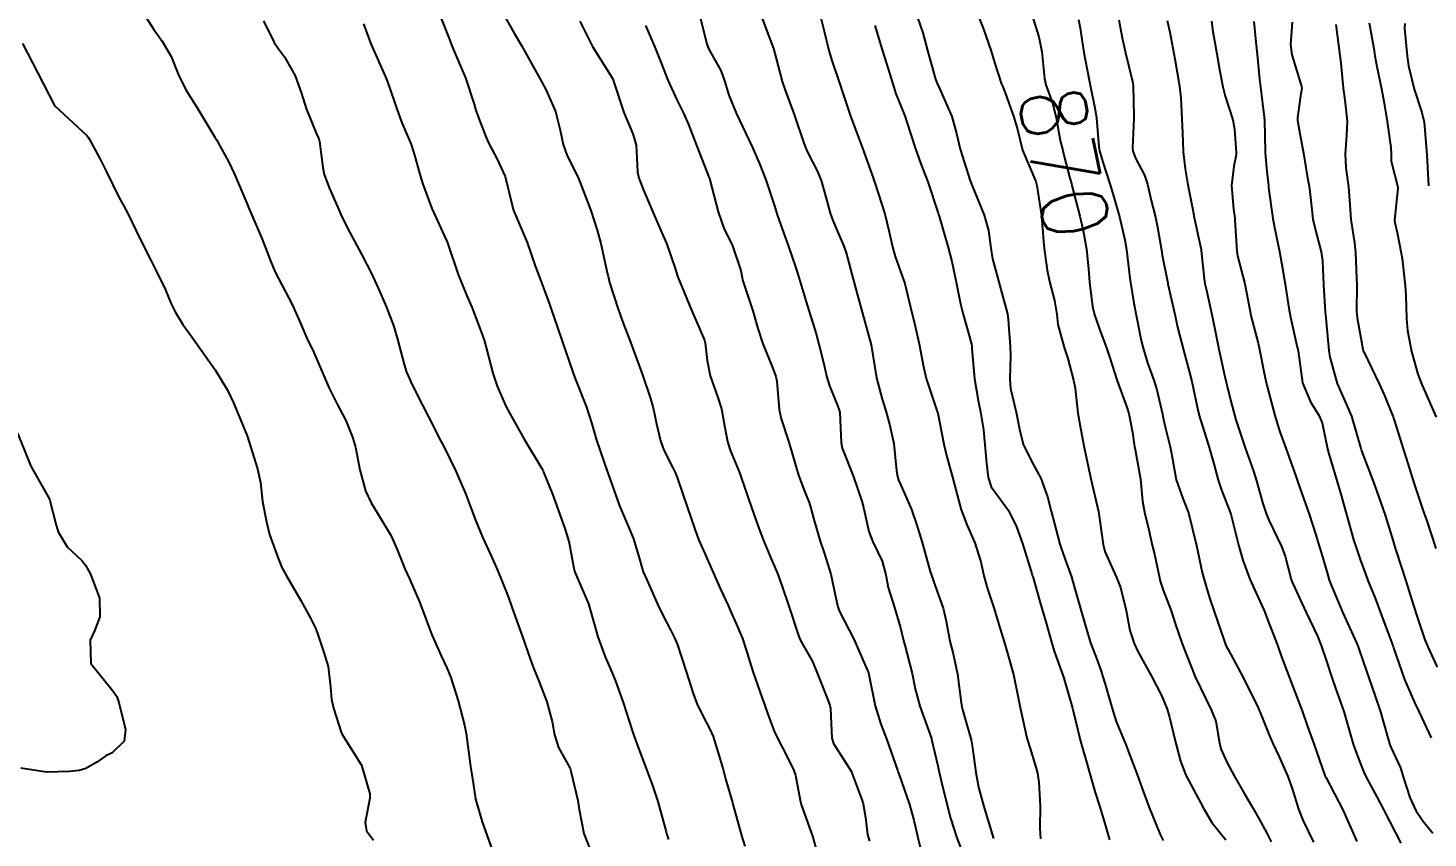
# Model space of a CAD drawing. Header units: metres. Extents: x 307586 to 320046, y 7427249 to 7434250.
# Drawn here: x 319297.1 to 319382.5, y 7427297.2 to 7427346.7 of the extents above; entities that cross this region are included whole.
import ezdxf
from ezdxf.enums import TextEntityAlignment as Align

# ---------------------------------------------------------------- set-up
doc = ezdxf.new("R2010")
doc.units = ezdxf.units.M
doc.header["$MEASUREMENT"] = 0
for name, color, linetype in [('Cotas', 45, 'Continuous'), ('Curvas de Nivel 1m', 11, 'Continuous'), ('Curvas de Nivel 5m', 15, 'Continuous')]:
    doc.layers.add(name, color=color, linetype=linetype)
doc.styles.add('Style-STANDARD', font='STANDARD.shx')

msp = doc.modelspace()

# ---------------------------------------------------------------- linework, layer by layer
at = {"layer": 'Curvas de Nivel 1m', "flags": 128}
for points, elevation in [([(319303.944, 7427347.858), (319304.764, 7427346.567), (319305.276, 7427345.842), (319305.823, 7427344.913), (319306.249, 7427343.827), (319306.719, 7427342.887), (319307.399, 7427341.813), (319308.496, 7427339.991), (319308.614, 7427339.801), (319308.682, 7427339.688), (319309.342, 7427338.466), (319309.67, 7427337.785), (319310.451, 7427335.957), (319310.525, 7427335.772), (319310.556, 7427335.695), (319310.63, 7427335.524), (319311.379, 7427333.762), (319311.892, 7427332.458), (319312.18, 7427331.754), (319312.575, 7427330.977), (319313.227, 7427329.743), (319313.753, 7427328.536), (319314.101, 7427327.734), (319314.53, 7427326.866), (319315.026, 7427325.722), (319315.463, 7427324.676), (319315.966, 7427323.708), (319316.478, 7427322.71), (319316.895, 7427321.696), (319317.076, 7427321.074), (319317.337, 7427319.691), (319317.688, 7427318.43), (319318.032, 7427317.684), (319318.414, 7427317.064), (319319.255, 7427315.667), (319319.604, 7427314.88), (319320.085, 7427313.654), (319320.364, 7427313.051), (319320.986, 7427311.644), (319321.369, 7427310.603), (319321.731, 7427309.636), (319322.31, 7427308.357), (319322.646, 7427307.627), (319322.89, 7427307.028), (319323.343, 7427305.619), (319323.738, 7427304.136), (319323.836, 7427303.614), (319324.065, 7427301.772), (319324.088, 7427301.611), (319324.215, 7427300.861), (319324.371, 7427299.774), (319324.406, 7427299.607), (319324.815, 7427298.22), (319325.035, 7427297.591), (319325.515, 7427296.234)], 883), ([(319311.46, 7427347.083), (319312.114, 7427345.76), (319312.376, 7427345.382), (319312.744, 7427344.899), (319313.4, 7427343.743), (319313.79, 7427342.666), (319314.058, 7427341.736), (319314.688, 7427340.244), (319314.844, 7427339.887), (319314.882, 7427339.727), (319315.076, 7427338.133), (319315.17, 7427337.722), (319315.496, 7427336.871), (319315.996, 7427335.71), (319316.191, 7427335.269), (319316.62, 7427334.4), (319317.006, 7427333.696), (319317.472, 7427332.819), (319318.049, 7427331.685), (319318.572, 7427330.563), (319318.83, 7427329.94), (319318.941, 7427329.674), (319319.388, 7427328.504), (319319.64, 7427327.664), (319320.048, 7427326.129), (319320.192, 7427325.655), (319320.282, 7427325.425), (319320.506, 7427324.929), (319321.156, 7427323.643), (319321.892, 7427322.216), (319322.193, 7427321.633), (319322.458, 7427321.128), (319323.191, 7427319.623), (319323.785, 7427318.261), (319324.043, 7427317.614), (319324.408, 7427316.634), (319324.831, 7427315.603), (319325.325, 7427314.538), (319325.74, 7427313.589), (319326.35, 7427312.081), (319326.536, 7427311.578), (319326.645, 7427311.272), (319327.241, 7427309.571), (319327.754, 7427308.12), (319327.961, 7427307.563), (319328.291, 7427306.772), (319328.754, 7427305.553), (319329.072, 7427304.359), (319329.225, 7427303.545), (319329.461, 7427302.761), (319330.149, 7427301.531), (319330.175, 7427301.483), (319330.221, 7427301.323), (319330.651, 7427299.526), (319330.73, 7427298.992), (319331.004, 7427297.522), (319331.56, 7427296.118)], 882), ([(319317.557, 7427346.906), (319318.014, 7427345.687), (319318.737, 7427344.045), (319318.907, 7427343.678), (319319.032, 7427343.372), (319319.618, 7427341.666), (319319.907, 7427340.874), (319320.432, 7427339.654), (319320.503, 7427339.475), (319320.675, 7427338.898), (319321.02, 7427337.646), (319321.181, 7427337.119), (319321.737, 7427335.639), (319322.614, 7427333.726), (319322.661, 7427333.63), (319322.695, 7427333.546), (319323.346, 7427331.622), (319323.87, 7427330.317), (319324.171, 7427329.614), (319324.553, 7427328.614), (319324.825, 7427327.885), (319324.922, 7427327.604), (319325.063, 7427327.074), (319325.466, 7427325.596), (319325.718, 7427324.805), (319326.242, 7427323.584), (319326.486, 7427323.129), (319327.376, 7427321.571), (319328.445, 7427319.775), (319328.522, 7427319.638), (319328.558, 7427319.558), (319329.089, 7427318.21), (319329.341, 7427317.546), (319329.876, 7427316.063), (319330.039, 7427315.535), (319330.106, 7427315.25), (319330.376, 7427313.802), (319330.432, 7427313.529), (319330.474, 7427313.426), (319331.301, 7427311.52), (319331.682, 7427310.164), (319331.861, 7427309.515), (319332.311, 7427308.293), (319332.65, 7427307.507), (319332.921, 7427306.876), (319333.42, 7427305.499), (319333.95, 7427303.799), (319334.055, 7427303.492), (319334.245, 7427302.979), (319334.818, 7427301.481), (319335.199, 7427300.456), (319335.52, 7427299.467), (319336.03, 7427297.616), (319336.075, 7427297.461), (319336.178, 7427297.147)], 881), ([(319326.04, 7427347.591), (319326.764, 7427346.341), (319327.214, 7427345.575), (319327.819, 7427344.493), (319328.335, 7427343.564), (319328.722, 7427342.851), (319329.282, 7427341.551), (319329.565, 7427340.42), (319329.755, 7427339.544), (319329.997, 7427338.862), (319330.663, 7427337.53), (319331.434, 7427335.522), (319331.828, 7427334.311), (319332.049, 7427333.516), (319332.462, 7427331.634), (319332.487, 7427331.511), (319332.579, 7427331.127), (319333.097, 7427329.505), (319333.405, 7427328.65), (319333.856, 7427327.497), (319334.516, 7427325.725), (319334.59, 7427325.489), (319335.076, 7427324.059), (319335.25, 7427323.479), (319335.453, 7427322.5), (319335.689, 7427321.472), (319335.896, 7427320.907), (319336.447, 7427319.831), (319336.622, 7427319.458), (319336.732, 7427319.165), (319337.311, 7427317.451), (319337.775, 7427316.073), (319338.009, 7427315.444), (319338.384, 7427314.593), (319338.74, 7427313.798), (319338.901, 7427313.432), (319339.358, 7427312.425), (319339.812, 7427311.418), (319339.973, 7427311.049), (319340.331, 7427310.262), (319340.695, 7427309.406), (319340.882, 7427308.84), (319341.325, 7427307.4), (319341.893, 7427305.78), (319342.032, 7427305.392), (319342.266, 7427304.736), (319342.633, 7427303.762), (319342.801, 7427303.382), (319343.413, 7427302.195), (319343.826, 7427301.366), (319343.924, 7427301.069), (319344.205, 7427299.552), (319344.247, 7427299.36), (319344.273, 7427299.289), (319344.957, 7427297.352), (319345.262, 7427296.253)], 879), ([(319330.776, 7427347.075), (319331.532, 7427345.522), (319332.734, 7427343.622), (319332.793, 7427343.509), (319332.826, 7427343.414), (319333.444, 7427341.503), (319333.996, 7427340.191), (319334.201, 7427339.495), (319334.279, 7427337.882), (319334.363, 7427337.493), (319334.652, 7427336.755), (319335.19, 7427335.482), (319335.63, 7427334.482), (319336.073, 7427333.468), (319336.591, 7427331.986), (319336.755, 7427331.458), (319336.861, 7427331.176), (319337.582, 7427329.45), (319338.368, 7427327.618), (319338.423, 7427327.441), (319338.527, 7427326.361), (319338.71, 7427325.437), (319339.19, 7427324.12), (319339.411, 7427323.426), (319339.611, 7427322.287), (319339.768, 7427321.42), (319339.931, 7427320.891), (319340.446, 7427319.681), (319340.551, 7427319.409), (319340.608, 7427319.241), (319341.24, 7427317.402), (319341.713, 7427316.087), (319341.972, 7427315.394), (319342.383, 7427314.418), (319342.824, 7427313.385), (319343.098, 7427312.647), (319343.514, 7427311.378), (319344.106, 7427309.592), (319344.195, 7427309.371), (319344.321, 7427309.14), (319344.959, 7427308.01), (319345.226, 7427307.356), (319345.854, 7427305.771), (319346.03, 7427305.344), (319346.063, 7427305.134), (319346.151, 7427303.341), (319346.248, 7427302.999), (319347.321, 7427301.329), (319347.994, 7427299.533), (319348.047, 7427299.322), (319348.195, 7427298.494), (319348.325, 7427297.458), (319348.352, 7427297.317), (319348.447, 7427297.048)], 878), ([(319334.773, 7427346.811), (319335.348, 7427345.481), (319335.741, 7427344.473), (319336.135, 7427343.469), (319336.714, 7427342.224), (319337.091, 7427341.456), (319337.393, 7427340.756), (319337.898, 7427339.448), (319338.664, 7427337.517), (319338.686, 7427337.463), (319338.692, 7427337.44), (319338.706, 7427337.396), (319339.213, 7427335.431), (319339.583, 7427334.386), (319340.064, 7427333.418), (319340.59, 7427331.86), (319340.668, 7427331.409), (319340.7, 7427331.29), (319341.324, 7427329.402), (319341.63, 7427328.322), (319341.932, 7427327.396), (319342.521, 7427325.937), (319342.729, 7427325.388), (319342.779, 7427325.119), (319342.928, 7427323.386), (319343.061, 7427322.807), (319343.518, 7427321.379), (319343.957, 7427319.865), (319344.109, 7427319.373), (319344.434, 7427318.503), (319344.762, 7427317.701), (319344.868, 7427317.363), (319345.019, 7427316.756), (319345.426, 7427315.355), (319345.674, 7427314.639), (319346.079, 7427313.344), (319346.354, 7427312.072), (319346.501, 7427311.338), (319346.611, 7427311.066), (319347.504, 7427309.328), (319348.305, 7427307.508), (319348.362, 7427307.378), (319348.383, 7427307.319), (319348.409, 7427307.211), (319348.778, 7427305.312), (319349.135, 7427304.18), (319349.475, 7427303.302), (319350.141, 7427301.375), (319350.173, 7427301.291), (319350.187, 7427301.255), (319350.222, 7427301.153), (319350.874, 7427299.283), (319351.151, 7427298.322), (319351.397, 7427297.278), (319351.798, 7427295.634)], 877), ([(319338.077, 7427347.447), (319338.516, 7427345.683), (319338.598, 7427345.442), (319338.75, 7427345.137), (319339.371, 7427344.062), (319339.597, 7427343.427), (319339.853, 7427342.552), (319340.33, 7427341.416), (319340.701, 7427340.634), (319341.273, 7427339.404), (319341.752, 7427338.319), (319342.106, 7427337.396), (319342.639, 7427335.804), (319342.764, 7427335.389), (319342.83, 7427335.188), (319343.484, 7427333.381), (319343.952, 7427332.024), (319344.154, 7427331.374), (319344.571, 7427329.94), (319344.75, 7427329.367), (319345.185, 7427327.996), (319345.35, 7427327.358), (319345.624, 7427326.256), (319345.842, 7427325.35), (319345.992, 7427324.832), (319346.496, 7427323.625), (319346.599, 7427323.339), (319346.625, 7427323.205), (319346.702, 7427321.338), (319346.782, 7427321.023), (319347.444, 7427319.33), (319347.97, 7427317.782), (319348.088, 7427317.323), (319348.402, 7427315.941), (319348.635, 7427315.316), (319349.209, 7427314.135), (319349.44, 7427313.304), (319349.588, 7427312.524), (319349.96, 7427311.296), (319350.334, 7427310.062), (319350.522, 7427309.288), (319350.6, 7427309.007), (319351.044, 7427307.283), (319351.233, 7427306.336), (319351.512, 7427305.278), (319352.218, 7427303.306), (319352.227, 7427303.27), (319352.252, 7427303.186), (319352.612, 7427301.639), (319352.691, 7427301.263), (319352.829, 7427300.655), (319353.181, 7427299.255), (319353.393, 7427298.45), (319353.768, 7427297.246), (319354.167, 7427296.198)], 876), ([(319345.456, 7427347.36), (319345.665, 7427346.461), (319345.931, 7427345.352), (319346.12, 7427344.723), (319346.598, 7427343.342), (319346.63, 7427343.239), (319346.729, 7427342.929), (319347.251, 7427341.335), (319347.577, 7427340.454), (319348.009, 7427339.327), (319348.665, 7427337.505), (319348.712, 7427337.368), (319348.729, 7427337.319), (319348.765, 7427337.215), (319349.369, 7427335.309), (319349.621, 7427334.303), (319349.835, 7427333.302), (319350.012, 7427332.704), (319350.524, 7427331.291), (319350.59, 7427331.064), (319351.028, 7427329.285), (319351.184, 7427328.657), (319351.501, 7427327.28), (319351.711, 7427326.092), (319351.896, 7427325.276), (319352.495, 7427323.501), (319352.576, 7427323.269), (319352.609, 7427323.151), (319352.986, 7427321.265), (319353.144, 7427320.582), (319353.515, 7427319.259), (319353.893, 7427317.791), (319354.034, 7427317.254), (319354.409, 7427316.302), (319354.875, 7427315.243), (319355.227, 7427314.083), (319355.425, 7427313.234), (319355.628, 7427312.494), (319356.045, 7427311.225), (319356.339, 7427310.262), (319356.656, 7427309.217), (319356.81, 7427308.723), (319357.226, 7427307.211), (319357.472, 7427306.021), (319357.636, 7427305.206), (319358.027, 7427303.43), (319358.086, 7427303.202), (319358.248, 7427302.704), (319358.6, 7427301.558), (319358.69, 7427301.193), (319358.781, 7427300.636), (319358.846, 7427299.19), (319358.842, 7427297.843), (319358.878, 7427297.19)], 874), ([(319348.775, 7427346.81), (319349.216, 7427345.313), (319349.589, 7427344.155), (319349.842, 7427343.303), (319350.054, 7427342.628), (319350.594, 7427341.292), (319350.708, 7427340.97), (319351.246, 7427339.284), (319351.583, 7427338.372), (319352.001, 7427337.277), (319352.634, 7427335.366), (319352.661, 7427335.27), (319352.676, 7427335.226), (319353.24, 7427333.264), (319353.455, 7427332.411), (319353.703, 7427331.259), (319353.993, 7427329.835), (319354.133, 7427329.254), (319354.549, 7427327.819), (319354.665, 7427327.369), (319354.679, 7427327.248), (319354.684, 7427327.105), (319354.846, 7427325.245), (319355.092, 7427323.834), (319355.218, 7427323.239), (319355.39, 7427322.144), (319355.475, 7427321.235), (319355.576, 7427320.114), (319355.675, 7427319.232), (319355.867, 7427318.659), (319356.43, 7427317.884), (319356.931, 7427317.215), (319357.401, 7427316.217), (319357.767, 7427315.206), (319358.374, 7427313.287), (319358.39, 7427313.216), (319358.398, 7427313.2), (319358.844, 7427311.679), (319358.986, 7427311.191), (319359.239, 7427310.287), (319359.538, 7427309.182), (319359.725, 7427308.586), (319360.24, 7427307.171), (319360.3, 7427306.995), (319360.832, 7427305.164), (319361.009, 7427304.419), (319361.312, 7427303.159), (319361.733, 7427301.66), (319361.879, 7427301.154), (319362.216, 7427300.027), (319362.489, 7427299.146), (319362.886, 7427297.836), (319363.09, 7427297.136)], 873), ([(319351.379, 7427347.284), (319351.689, 7427346.361), (319351.985, 7427345.278), (319352.47, 7427343.538), (319352.57, 7427343.272), (319352.73, 7427342.929), (319353.459, 7427341.263), (319353.75, 7427340.207), (319353.973, 7427339.257), (319354.59, 7427337.325), (319354.616, 7427337.25), (319354.661, 7427337.128), (319355.434, 7427335.238), (319355.699, 7427334.31), (319355.84, 7427333.232), (319355.948, 7427332.571), (319356.303, 7427331.224), (319356.578, 7427330.252), (319356.851, 7427329.217), (319356.897, 7427328.879), (319357.033, 7427327.215), (319357.045, 7427326.705), (319356.998, 7427325.215), (319357.053, 7427324.669), (319357.383, 7427323.211), (319357.606, 7427322.084), (319357.841, 7427321.206), (319358.455, 7427320.016), (319358.896, 7427319.193), (319359.301, 7427318.057), (319359.519, 7427317.184), (319359.939, 7427315.638), (319360.055, 7427315.175), (319360.131, 7427314.914), (319360.384, 7427314.231), (319360.761, 7427313.166), (319360.939, 7427312.593), (319361.331, 7427311.16), (319361.737, 7427309.751), (319361.93, 7427309.154), (319362.313, 7427308.15), (319362.586, 7427307.426), (319362.667, 7427307.145), (319362.815, 7427306.622), (319363.252, 7427305.135), (319363.489, 7427304.356), (319364.001, 7427303.124), (319364.076, 7427302.948), (319364.247, 7427302.506), (319364.767, 7427301.115), (319365.073, 7427300.259), (319365.501, 7427299.107), (319366.186, 7427297.457), (319366.354, 7427297.098)], 872), ([(319355.14, 7427347.245), (319355.382, 7427346.633), (319355.865, 7427345.233), (319356.07, 7427344.554), (319356.499, 7427343.224), (319356.569, 7427343.061), (319356.728, 7427342.694), (319357.256, 7427341.215), (319357.463, 7427340.451), (319357.781, 7427339.209), (319358.584, 7427337.28), (319358.618, 7427337.2), (319358.661, 7427337.046), (319358.93, 7427335.196), (319359.054, 7427333.63), (319359.097, 7427333.193), (319359.282, 7427331.872), (319359.421, 7427331.188), (319359.732, 7427330.026), (319359.869, 7427329.18), (319359.937, 7427328.56), (319360.311, 7427327.173), (319360.533, 7427326.502), (319360.897, 7427325.166), (319360.986, 7427324.687), (319361.155, 7427323.163), (319361.285, 7427322.362), (319361.52, 7427321.16), (319361.796, 7427319.813), (319361.943, 7427319.155), (319362.423, 7427317.15), (319362.697, 7427315.147), (319362.81, 7427314.725), (319363.508, 7427313.139), (319363.758, 7427312.528), (319364.111, 7427311.124), (319364.335, 7427309.9), (319364.581, 7427309.117), (319364.82, 7427308.612), (319365.654, 7427307.106), (319366.285, 7427305.893), (319366.6, 7427305.097), (319366.756, 7427304.607), (319367.111, 7427303.091), (319367.408, 7427301.922), (319367.75, 7427301.085), (319368.22, 7427300.206), (319368.816, 7427299.071), (319369.326, 7427298.195), (319370.184, 7427297.123)], 871), ([(319361.197, 7427347.166), (319361.297, 7427346.643), (319361.525, 7427345.162), (319361.693, 7427344.211), (319361.907, 7427343.158), (319362.212, 7427341.661), (319362.289, 7427341.154), (319362.441, 7427339.398), (319362.477, 7427339.152), (319362.676, 7427338.467), (319363.1, 7427337.146), (319363.313, 7427336.484), (319363.701, 7427335.139), (319364.027, 7427333.728), (319364.127, 7427333.135), (319364.326, 7427331.402), (319364.357, 7427331.132), (319364.574, 7427329.864), (319364.711, 7427329.128), (319365.022, 7427327.597), (319365.138, 7427327.121), (319365.41, 7427326.237), (319365.803, 7427325.111), (319365.972, 7427324.572), (319366.309, 7427323.103), (319366.34, 7427322.951), (319366.485, 7427322.316), (319366.793, 7427321.097), (319366.874, 7427320.689), (319367.16, 7427319.093), (319367.568, 7427317.952), (319367.897, 7427317.085), (319368.393, 7427315.08), (319368.746, 7427313.443), (319368.835, 7427313.073), (319369.191, 7427311.897), (319369.481, 7427311.063), (319370.079, 7427309.301), (319370.164, 7427309.052), (319370.212, 7427308.942), (319370.32, 7427308.744), (319371.245, 7427307.041), (319372.168, 7427305.138), (319372.215, 7427305.031), (319372.272, 7427304.899), (319372.813, 7427303.576), (319373.055, 7427303.018), (319373.43, 7427302.197), (319373.959, 7427301.004), (319374.222, 7427300.273), (319374.616, 7427298.996), (319374.893, 7427298.296), (319375.523, 7427296.987)], 869), ([(319363.663, 7427347.141), (319363.861, 7427346.044), (319364.058, 7427345.137), (319364.486, 7427343.382), (319364.52, 7427343.132), (319364.564, 7427341.282), (319364.562, 7427341.132), (319364.482, 7427339.336), (319364.51, 7427339.132), (319364.679, 7427338.717), (319365.227, 7427337.681), (319365.407, 7427337.119), (319365.625, 7427336.139), (319365.889, 7427335.111), (319366.019, 7427334.501), (319366.253, 7427333.105), (319366.305, 7427332.799), (319366.595, 7427331.3), (319366.639, 7427331.1), (319366.648, 7427331.043), (319367.085, 7427329.095), (319367.238, 7427328.411), (319367.572, 7427327.09), (319367.967, 7427325.64), (319368.11, 7427325.084), (319368.495, 7427323.268), (319368.527, 7427323.113), (319368.534, 7427323.079), (319369.005, 7427321.599), (319369.169, 7427321.07), (319369.448, 7427320.075), (319369.725, 7427319.061), (319369.905, 7427318.526), (319370.424, 7427317.16), (319370.463, 7427317.05), (319370.481, 7427316.99), (319370.971, 7427315.044), (319371.226, 7427314.2), (319371.644, 7427313.037), (319372.357, 7427311.468), (319372.495, 7427311.169), (319372.554, 7427311.027), (319372.693, 7427310.68), (319373.328, 7427309.015), (319373.59, 7427308.285), (319374.065, 7427307.004), (319374.294, 7427306.428), (319374.832, 7427304.994), (319375.147, 7427304.108), (319375.55, 7427302.987), (319376.234, 7427301.05), (319376.252, 7427300.999), (319376.261, 7427300.98), (319376.302, 7427300.909), (319377.331, 7427298.969), (319378.184, 7427297.028)], 868), ([(319366.598, 7427347.103), (319366.772, 7427346.395), (319367.017, 7427345.097), (319367.071, 7427344.776), (319367.351, 7427343.094), (319367.429, 7427342.39), (319367.496, 7427341.092), (319367.531, 7427340.261), (319367.588, 7427339.091), (319367.702, 7427338.06), (319367.866, 7427337.088), (319368.164, 7427335.561), (319368.257, 7427335.084), (319368.616, 7427333.411), (319368.669, 7427333.135), (319368.677, 7427333.079), (319368.865, 7427331.345), (319368.906, 7427331.075), (319368.996, 7427330.665), (319369.344, 7427329.068), (319369.558, 7427328.07), (319369.761, 7427327.062), (319370.1, 7427325.475), (319370.2, 7427325.055), (319370.258, 7427324.801), (319370.5, 7427323.808), (319370.707, 7427323.048), (319370.796, 7427322.741), (319371.367, 7427321.041), (319371.875, 7427319.612), (319372.063, 7427319.034), (319372.43, 7427317.705), (319372.645, 7427317.028), (319372.816, 7427316.627), (319373.581, 7427315.018), (319373.8, 7427314.428), (319374.167, 7427313.003), (319374.221, 7427312.852), (319374.368, 7427312.534), (319375.082, 7427310.993), (319375.767, 7427309.55), (319376.008, 7427308.983), (319376.314, 7427308.087), (319376.673, 7427306.976), (319376.878, 7427306.39), (319377.374, 7427304.969), (319377.825, 7427303.397), (319377.946, 7427302.963), (319378.024, 7427302.736), (319378.245, 7427302.197), (319378.588, 7427301.307), (319378.753, 7427300.952), (319379.394, 7427299.763), (319379.834, 7427298.936), (319379.956, 7427298.69), (319380.196, 7427298.237), (319380.869, 7427296.923)], 867), ([(319369.307, 7427347.072), (319369.4, 7427346.444), (319369.64, 7427345.067), (319369.799, 7427344.119), (319370.005, 7427343.061), (319370.152, 7427342.484), (319370.602, 7427341.052), (319370.704, 7427340.478), (319370.811, 7427339.049), (319370.806, 7427338.924), (319370.675, 7427338.232), (319370.535, 7427337.052), (319370.641, 7427335.6), (319370.726, 7427335.049), (319370.737, 7427334.944), (319370.847, 7427333.048), (319370.903, 7427332.754), (319371.344, 7427331.042), (319371.533, 7427330.086), (319371.732, 7427329.038), (319372.148, 7427327.433), (319372.246, 7427327.033), (319372.521, 7427325.599), (319372.642, 7427325.029), (319372.68, 7427324.86), (319373.164, 7427323.023), (319373.487, 7427322.015), (319373.851, 7427321.016), (319374.447, 7427319.307), (319374.552, 7427319.008), (319375.053, 7427317.624), (319375.259, 7427316.997), (319375.665, 7427315.73), (319375.905, 7427314.987), (319376.012, 7427314.607), (319376.377, 7427313.356), (319376.496, 7427312.979), (319376.576, 7427312.773), (319377.328, 7427310.97), (319378.148, 7427309.14), (319378.228, 7427308.961), (319378.321, 7427308.721), (319378.768, 7427307.413), (319378.926, 7427306.951), (319379.272, 7427305.961), (319379.616, 7427304.94), (319379.762, 7427304.432), (319380.187, 7427302.931), (319380.204, 7427302.882), (319380.251, 7427302.775), (319380.833, 7427301.518), (319381.03, 7427300.922), (319381.417, 7427299.716), (319381.781, 7427298.914), (319382.197, 7427298.291), (319382.818, 7427297.53)], 866), ([(319374.233, 7427347.016), (319374.137, 7427345.642), (319374.204, 7427345.015), (319374.736, 7427343.285), (319374.81, 7427343.086), (319374.817, 7427343.009), (319374.727, 7427342.375), (319374.552, 7427341.174), (319374.558, 7427341.012), (319374.701, 7427340.208), (319374.913, 7427339.007), (319375.172, 7427337.506), (319375.263, 7427337.001), (319375.345, 7427336.307), (319375.487, 7427334.997), (319375.715, 7427334.085), (319376.005, 7427332.989), (319376.076, 7427332.456), (319376.149, 7427330.987), (319376.239, 7427329.313), (319376.275, 7427328.984), (319376.308, 7427328.731), (319376.469, 7427326.981), (319376.537, 7427326.569), (319376.978, 7427324.975), (319377.342, 7427324.135), (319377.85, 7427322.966), (319378.423, 7427321.011), (319378.435, 7427320.96), (319378.471, 7427320.854), (319379.189, 7427318.949), (319379.523, 7427318.032), (319379.909, 7427316.938), (319380.399, 7427315.344), (319380.518, 7427314.929), (319380.572, 7427314.748), (319381.158, 7427312.922), (319381.532, 7427311.748), (319381.803, 7427310.916), (319382.329, 7427309.335), (319382.505, 7427308.907), (319383.071, 7427307.659)], 864), ([(319376.902, 7427346.858), (319377.148, 7427344.976), (319377.207, 7427344.516), (319377.352, 7427342.974), (319377.452, 7427342.247), (319377.596, 7427340.971), (319377.554, 7427340.118), (319377.467, 7427338.972), (319377.515, 7427338.131), (319377.672, 7427336.97), (319377.745, 7427335.871), (319377.808, 7427334.968), (319378.03, 7427333.555), (319378.104, 7427332.965), (319378.166, 7427331.395), (319378.173, 7427330.964), (319378.163, 7427329.37), (319378.197, 7427328.964), (319378.544, 7427327.063), (319378.567, 7427326.983), (319378.571, 7427326.96), (319378.599, 7427326.902), (319379.54, 7427324.945), (319379.836, 7427324.27), (319380.384, 7427322.932), (319380.415, 7427322.854), (319380.49, 7427322.612), (319381.032, 7427320.924), (319381.288, 7427320.094), (319381.654, 7427318.918), (319382.266, 7427317.07), (319382.326, 7427316.911), (319382.419, 7427316.649), (319383.001, 7427314.901)], 863), ([(319378.935, 7427346.958), (319379.216, 7427345.402), (319379.283, 7427344.952), (319379.399, 7427344.304), (319379.685, 7427342.946), (319379.843, 7427342.062), (319380.036, 7427340.94), (319380.258, 7427339.368), (319380.262, 7427338.936), (319380.277, 7427338.534), (319380.664, 7427337.018), (319380.681, 7427336.93), (319380.682, 7427336.91), (319380.66, 7427336.682), (319380.477, 7427334.932), (319380.492, 7427334.784), (319380.632, 7427334.17), (319380.885, 7427332.927), (319380.944, 7427332.592), (319381.128, 7427330.925), (319381.165, 7427330.343), (319381.214, 7427328.923), (319381.274, 7427328.204), (319381.502, 7427326.92), (319381.902, 7427325.536), (319382.144, 7427324.914), (319382.505, 7427324.075), (319383.016, 7427322.905)], 862), ([(319381.098, 7427346.927), (319381.085, 7427346.622), (319381.245, 7427344.925), (319381.337, 7427344.341), (319381.68, 7427342.921), (319382.143, 7427341.491), (319382.282, 7427340.914), (319382.432, 7427339.167), (319382.449, 7427338.912), (319382.559, 7427337.016)], 861), ([(319296.751, 7427345.714), (319297.673, 7427343.931), (319298.703, 7427341.92), (319300.685, 7427340.086), (319300.773, 7427339.988), (319300.831, 7427339.898), (319301.481, 7427338.698), (319301.888, 7427337.882), (319302.64, 7427336.34), (319302.902, 7427335.867), (319303.226, 7427335.265), (319303.904, 7427333.857), (319304.592, 7427332.484), (319304.921, 7427331.845), (319305.459, 7427330.724), (319305.84, 7427329.831), (319306.078, 7427329.348), (319306.55, 7427328.568), (319307.088, 7427327.815), (319308.513, 7427325.8), (319309.27, 7427324.558), (319309.629, 7427323.783), (319310.463, 7427321.77), (319311.104, 7427319.763), (319311.272, 7427318.925), (319311.411, 7427317.76), (319311.639, 7427316.523), (319311.834, 7427315.756), (319312.378, 7427314.246), (319312.589, 7427313.748), (319312.874, 7427313.236), (319313.749, 7427311.736), (319314.332, 7427310.65), (319314.636, 7427310.035), (319314.752, 7427309.724), (319315.146, 7427308.552), (319315.41, 7427307.713), (319315.555, 7427306.44), (319315.61, 7427305.71), (319315.73, 7427305.171), (319316.195, 7427303.701), (319316.251, 7427303.591), (319317.444, 7427301.688), (319317.958, 7427299.93), (319317.957, 7427299.682), (319317.677, 7427298.196), (319317.752, 7427297.684), (319318.174, 7427297.106)], 884)]:
    msp.add_lwpolyline(points, dxfattribs=dict(at, elevation=elevation))
at = {"layer": 'Curvas de Nivel 5m', "flags": 128}
for points, elevation in [([(319322.136, 7427347.64), (319322.76, 7427346.109), (319322.93, 7427345.628), (319323.064, 7427345.312), (319323.789, 7427343.619), (319324.317, 7427342.006), (319324.429, 7427341.613), (319324.696, 7427340.87), (319325.048, 7427339.966), (319325.214, 7427339.602), (319325.732, 7427338.653), (319326.209, 7427337.587), (319326.637, 7427335.837), (319326.701, 7427335.579), (319326.74, 7427335.471), (319327.558, 7427333.571), (319328.067, 7427332.089), (319328.255, 7427331.563), (319328.575, 7427330.739), (319328.885, 7427329.874), (319328.987, 7427329.554), (319329.397, 7427328.393), (319329.696, 7427327.543), (319330.324, 7427325.725), (319330.385, 7427325.532), (319330.418, 7427325.437), (319330.51, 7427325.215), (319331.173, 7427323.523), (319331.489, 7427322.508), (319331.779, 7427321.517), (319332.444, 7427319.621), (319332.48, 7427319.51), (319332.505, 7427319.447), (319333.195, 7427317.502), (319333.78, 7427316.119), (319334.036, 7427315.494), (319334.381, 7427314.338), (319334.566, 7427313.679), (319334.633, 7427313.486), (319334.855, 7427312.994), (319335.529, 7427311.472), (319335.788, 7427310.919), (319336.327, 7427309.911), (319336.549, 7427309.458), (319336.696, 7427309.079), (319337.237, 7427307.451), (319337.672, 7427306.057), (319337.898, 7427305.444), (319338.265, 7427304.69), (319338.705, 7427303.881), (319338.903, 7427303.43), (319339.216, 7427302.447), (319339.508, 7427301.421), (319339.657, 7427300.858), (319340.075, 7427299.412), (319340.105, 7427299.314), (319340.198, 7427298.936), (319340.634, 7427297.405), (319340.831, 7427296.746)], 880), ([(319341.824, 7427347.4), (319342.485, 7427345.665), (319342.58, 7427345.392), (319342.747, 7427344.784), (319343.122, 7427343.386), (319343.322, 7427342.789), (319343.841, 7427341.379), (319344.434, 7427339.626), (319344.53, 7427339.372), (319344.68, 7427339.045), (319345.252, 7427337.944), (319345.494, 7427337.358), (319345.81, 7427336.187), (319346.036, 7427335.349), (319346.195, 7427334.913), (319346.619, 7427333.961), (319346.872, 7427333.337), (319347.008, 7427332.937), (319347.453, 7427331.331), (319347.764, 7427330.139), (319347.984, 7427329.326), (319348.543, 7427327.32), (319348.87, 7427325.315), (319349.21, 7427324.02), (319349.43, 7427323.306), (319349.667, 7427322.485), (319349.922, 7427321.298), (319350.097, 7427319.647), (319350.148, 7427319.294), (319350.218, 7427319.07), (319350.436, 7427318.583), (319350.995, 7427317.284), (319351.311, 7427316.379), (319351.647, 7427315.277), (319352.141, 7427313.507), (319352.214, 7427313.272), (319352.369, 7427312.855), (319352.941, 7427311.264), (319353.124, 7427310.479), (319353.345, 7427309.26), (319353.539, 7427308.482), (319353.804, 7427307.247), (319354.031, 7427305.489), (319354.071, 7427305.243), (319354.112, 7427305.083), (319354.266, 7427304.568), (319354.639, 7427303.236), (319354.729, 7427302.754), (319354.929, 7427301.233), (319355.099, 7427300.352), (319355.401, 7427299.228), (319355.922, 7427297.487), (319356.011, 7427297.222)], 875), ([(319358.431, 7427347.204), (319358.767, 7427346.117), (319358.948, 7427345.197), (319359.118, 7427343.575), (319359.205, 7427343.193), (319359.603, 7427342.068), (319359.832, 7427341.183), (319360.081, 7427339.79), (319360.229, 7427339.177), (319360.327, 7427338.823), (319360.666, 7427337.501), (319360.759, 7427337.169), (319360.793, 7427337.036), (319361.271, 7427335.164), (319361.479, 7427334.307), (319361.683, 7427333.159), (319361.796, 7427331.963), (319361.869, 7427331.157), (319362.057, 7427329.669), (319362.174, 7427329.154), (319362.552, 7427328.065), (319362.893, 7427327.146), (319363.076, 7427326.603), (319363.561, 7427325.14), (319364.162, 7427323.468), (319364.266, 7427323.132), (319364.481, 7427321.977), (319364.599, 7427321.253), (319364.614, 7427321.128), (319364.647, 7427320.95), (319364.97, 7427319.122), (319365.101, 7427317.792), (319365.212, 7427317.118), (319365.488, 7427316.032), (319365.698, 7427315.11), (319365.839, 7427314.559), (319366.13, 7427313.104), (319366.177, 7427312.908), (319366.366, 7427312.371), (319366.845, 7427311.095), (319367.096, 7427310.338), (319367.523, 7427309.088), (319368.303, 7427307.08), (319369.297, 7427305.065), (319369.573, 7427304.367), (319369.794, 7427303.057), (319369.872, 7427302.679), (319370.241, 7427301.861), (319370.691, 7427301.045), (319371.314, 7427299.941), (319371.841, 7427299.034), (319372.197, 7427298.433), (319372.694, 7427297.529), (319372.946, 7427297.019)], 870), ([(319371.889, 7427347.039), (319372.015, 7427345.787), (319372.102, 7427345.037), (319372.241, 7427343.532), (319372.297, 7427343.034), (319372.532, 7427341.215), (319372.545, 7427341.032), (319372.589, 7427339.126), (319372.592, 7427339.031), (319372.674, 7427338.101), (319372.778, 7427337.029), (319372.793, 7427336.897), (319373.059, 7427335.026), (319373.162, 7427334.49), (319373.456, 7427333.022), (319373.639, 7427331.983), (319373.801, 7427331.018), (319374.022, 7427329.565), (319374.125, 7427329.014), (319374.545, 7427327.18), (319374.577, 7427327.043), (319374.58, 7427327.009), (319374.587, 7427326.964), (319374.866, 7427325.005), (319375.346, 7427323.842), (319375.887, 7427322.989), (319376.067, 7427322.564), (319376.393, 7427320.981), (319376.468, 7427320.67), (319376.97, 7427318.975), (319377.196, 7427318.212), (319377.546, 7427316.969), (319377.997, 7427315.366), (319378.126, 7427314.963), (319378.386, 7427314.222), (319378.723, 7427313.302), (319378.856, 7427312.953), (319379.288, 7427311.872), (319379.641, 7427310.941), (319380.325, 7427309.097), (319380.386, 7427308.929), (319380.416, 7427308.835), (319381.076, 7427306.922), (319381.699, 7427305.499), (319381.985, 7427304.913), (319382.267, 7427304.304), (319382.705, 7427303.351)], 865), ([(319296.463, 7427321.94), (319297.274, 7427319.932), (319298.413, 7427317.92), (319298.811, 7427316.328), (319298.942, 7427315.912), (319299.492, 7427315.011), (319300.376, 7427314.171), (319300.598, 7427313.888), (319300.905, 7427313.345), (319301.459, 7427311.879), (319301.482, 7427310.728), (319301.153, 7427309.882), (319300.887, 7427309.311), (319300.924, 7427307.884), (319302.276, 7427306.228), (319302.511, 7427305.868), (319302.634, 7427305.502), (319303.043, 7427303.862), (319302.963, 7427303.142), (319302.232, 7427302.447), (319301.848, 7427302.254), (319301.286, 7427301.879), (319300.63, 7427301.474), (319300.218, 7427301.361), (319299.621, 7427301.303), (319298.216, 7427301.255), (319296.649, 7427301.506)], 885)]:
    msp.add_lwpolyline(points, dxfattribs=dict(at, elevation=elevation))

# ---------------------------------------------------------------- texts
at = {"layer": 'Cotas', "style": 'Style-STANDARD'}
msp.add_text('870', height=4, rotation=281.62174, dxfattribs=at).set_placement((319360.327, 7427338.452, 870), align=Align.MIDDLE_CENTER)

doc.saveas('drawing.dxf')
